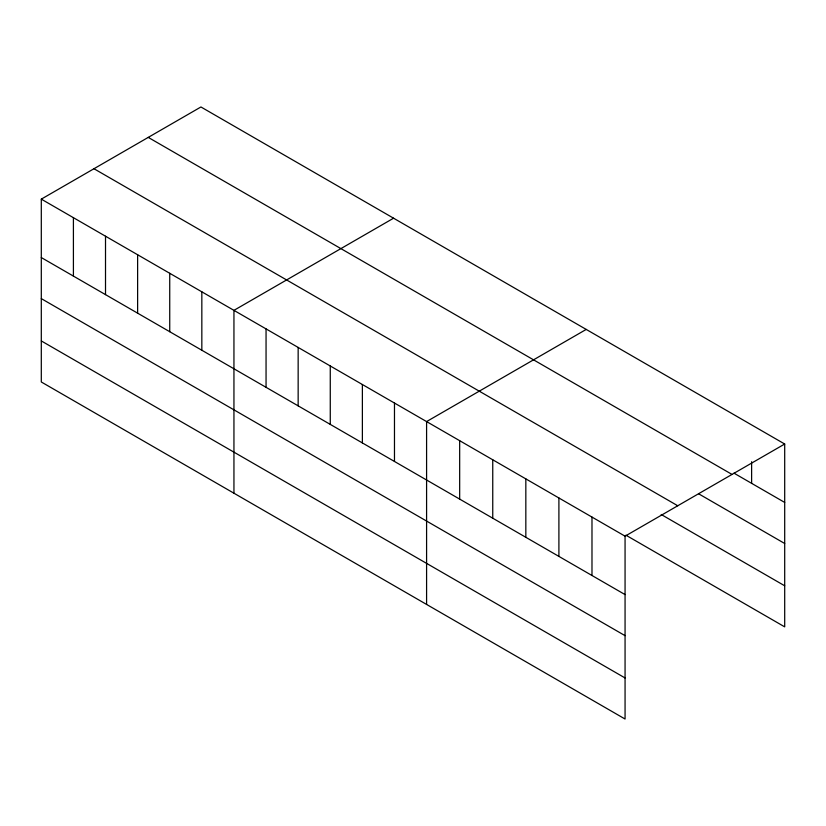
<?xml version="1.0" encoding="UTF-8"?>
<svg xmlns="http://www.w3.org/2000/svg" width="826" height="826" viewBox="0 0 826 826"><rect width="100%" height="100%" fill="white"/><g stroke="black" fill="none" stroke-linecap="round" stroke-linejoin="round"><path stroke-width="1.24" d="M41.3 199.138L625.065 536.177L625.065 719.023L41.3 381.984L41.3 199.138L200.935 106.977L784.7 444.016L784.7 626.862L625.912 535.186M393.579 218.198L233.944 310.359L233.944 493.205M586.223 329.419L426.588 421.58L426.588 604.436M625.065 536.177L784.7 444.016M733.973 473.153L784.7 502.435M148.257 137.395L732.022 474.423M698.693 493.834L784.7 543.498M93.978 168.731L677.743 505.76M661.203 514.495L784.7 585.799M41.3 257.557L625.065 594.596M41.3 298.62L625.065 635.659M41.3 340.931L625.065 677.96M751.619 461.744L751.619 483.334M591.984 517.076L591.984 575.495M558.903 497.975L558.903 556.394M525.832 478.884L525.832 537.303M492.75 459.783L492.75 518.201M459.669 440.681L459.669 499.1M394.477 403.047L394.477 461.466M362.377 384.513L362.377 442.932M330.266 365.97L330.266 424.388M298.155 347.436L298.155 405.855M266.055 328.903L266.055 387.322M201.833 291.826L201.833 350.245M169.733 273.292L169.733 331.711M137.622 254.749L137.622 313.168M105.511 236.215L105.511 294.634M73.411 217.672L73.411 276.101"/></g></svg>
